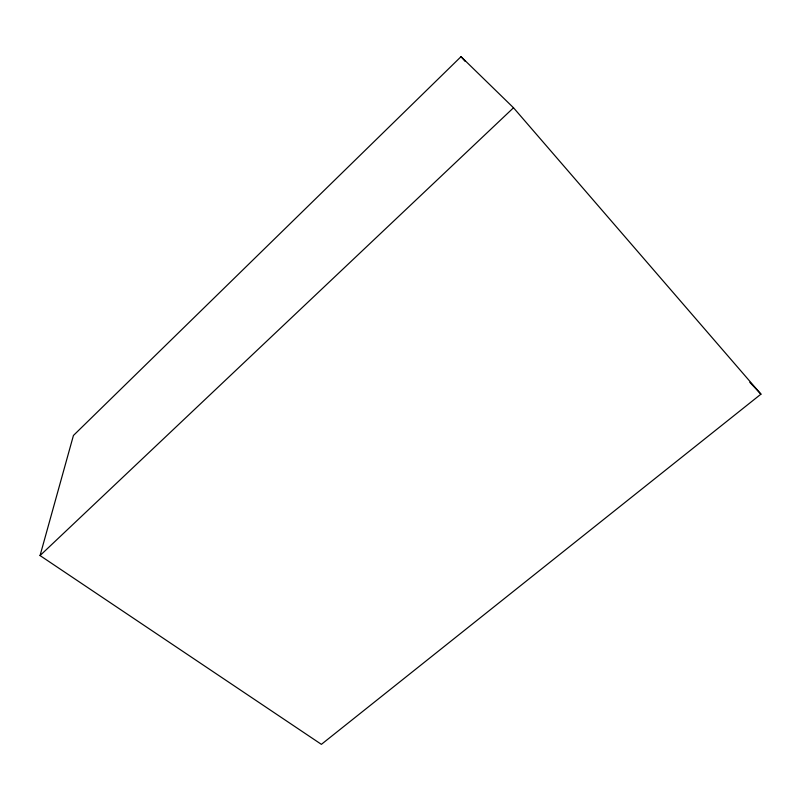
<?xml version="1.0" encoding="UTF-8"?>
<svg xmlns="http://www.w3.org/2000/svg" width="801" height="801" viewBox="0 0 801 801"><rect width="100%" height="100%" fill="white"/><g stroke="black" fill="none" stroke-linecap="round" stroke-linejoin="round"><path stroke-width="1.2" d="M40.05 555.564L73.432 435.474L461.036 56.651L513.511 107.775L760.95 394.152L321.391 744.349L40.05 555.564L513.511 107.775M749.796 382.307L760.95 394.152M461.036 56.651L465.111 61.337"/></g></svg>
